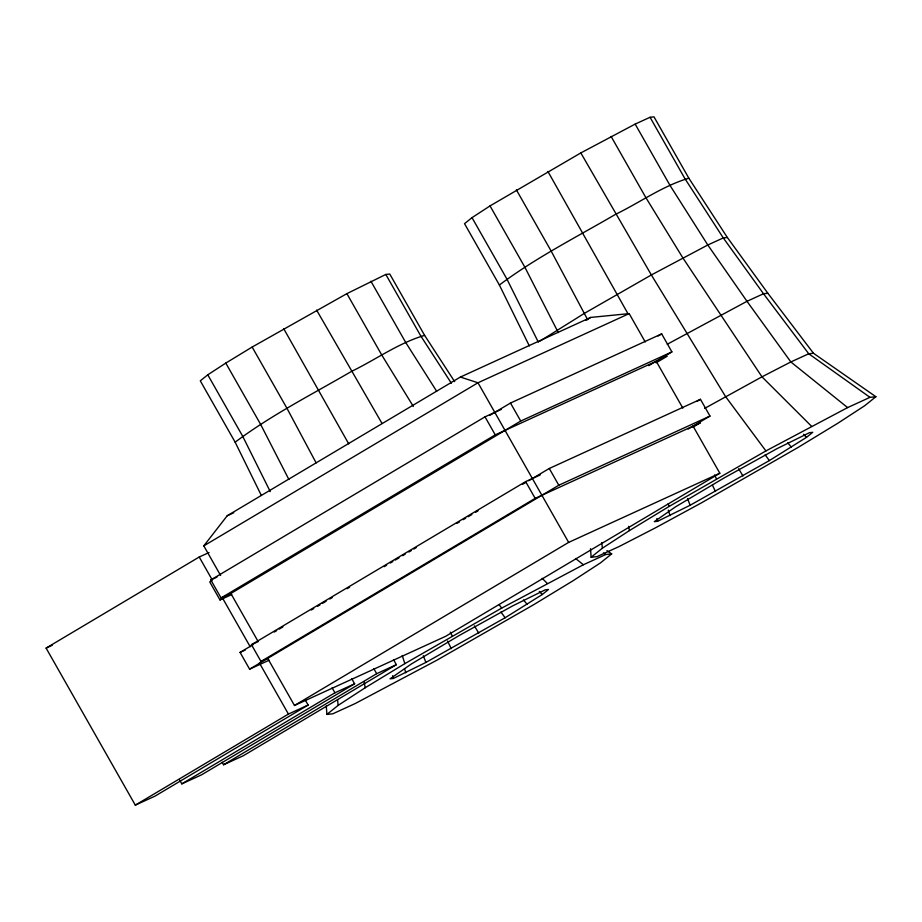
<?xml version="1.0" encoding="UTF-8"?>
<svg xmlns="http://www.w3.org/2000/svg" width="922" height="922" viewBox="0 0 922 922"><rect width="100%" height="100%" fill="white"/><g stroke="black" fill="none" stroke-linecap="round" stroke-linejoin="round"><path stroke-width="1.38" d="M220.612 575.455L203.797 545.87L227.238 515.732L460.378 377.063L590.748 317.422L629.161 313.618L645.262 341.981M454.65 381.616L424.616 335.377L389.764 274.03L385.822 274.445L346.891 293.645L252.155 347.041L225.798 363.084L207.784 374.816L200.293 380.832L235.145 442.18L261.341 495.448M590.518 548.694L591.117 557.257L597.03 556.634L619.411 546.389L655.554 527.787L701.1 503.043L797.945 447.516L837.568 423.405L864.64 405.772L875.9 396.725L813.481 353.264L767.876 293.288L727.354 237.484L688.849 178.211L653.998 116.864L650.056 117.278L635.166 124.09L580.825 152.925L490.031 205.917L472.018 217.65L464.527 223.666L499.378 285.013L529.32 345.888M235.145 442.18C271.471 414.946 312.304 394.282 351.443 371.439C375.75 359.661 398.673 342.961 424.616 335.377M499.378 285.013C535.705 257.78 576.538 237.115 615.677 214.273C639.983 202.494 662.906 185.795 688.849 178.211M326.284 705.86L326.884 714.423L338.132 705.376L365.216 687.743L404.839 663.633L501.683 608.105L583.372 564.76L605.742 554.514L611.666 553.892L606.953 550.607M542.24 594.529L548.498 589.492L545.202 589.85L512.644 605.892L459.79 635.166L411.373 663.967L390.052 678.822L393.337 678.465L425.895 662.422L505.129 617.752L542.24 594.529L539.324 591.44M591.117 557.257L602.377 548.21L629.449 530.576L669.072 506.466L765.917 450.927L847.606 407.593L869.988 397.347L875.9 396.725M611.666 553.892L600.406 562.939L573.334 580.572L533.711 604.682L436.867 660.21L355.177 703.555L332.796 713.801L326.884 714.423M806.473 437.362L812.731 432.326L809.435 432.683L776.877 448.726L724.024 477.999L675.607 506.8L654.286 521.656L657.57 521.299L690.129 505.256L769.363 460.585L806.473 437.362L803.558 434.262M539.508 341.405L584.433 313.33L651.358 274.952L707.808 244.998L723.274 237.922L727.354 237.484M203.797 545.87L477.988 382.78L629.161 313.618M585.816 320.36L590.748 317.422M305.286 700.075L308.121 705.053L155 796.135L135.315 805.137L46.1 648.097L199.221 557.015L209.064 552.52M693.067 426.137L719.828 473.24L445.637 636.318L294.475 705.48L267.714 658.377L260.984 661.454L251.464 644.697L258.195 641.62L230.846 593.48L221.061 597.952L210.827 579.938L485.007 416.848L501.314 409.391M212.152 580.491L209.743 581.92L219.978 599.945L231.71 594.575M489.859 415.315L510.488 403.041L661.662 333.879L671.896 351.893L648.788 365.642M658.043 336.034L661.662 333.879M221.061 597.952L495.252 434.861L667.217 356.203L656.095 362.807M219.978 599.945L520.734 421.054L671.896 351.893M251.464 644.697L525.655 481.607L540.2 474.957M269.143 660.21L249.597 669.153L240.077 652.396L253.366 644.49M274.249 632.066L276.715 630.602M279.193 629.127L282.893 626.925M311.302 610.03L313.768 608.555M317.479 606.353L319.946 604.89M322.412 603.414L326.123 601.213M329.822 599.012L332.3 597.537M347.121 588.72L349.588 587.256M384.174 566.684L386.641 565.221M390.352 563.008L392.818 561.544M395.284 560.069L398.995 557.868M402.695 555.666L405.161 554.203M408.872 551.99L411.339 550.526M413.817 549.051L416.283 547.587M457.035 523.339L459.513 521.875M463.213 519.674L465.691 518.199M468.157 516.735L471.857 514.522M475.568 512.321L478.034 510.857M522.497 484.407L526.208 482.206M528.675 480.731L549.282 468.48L700.455 399.318L709.975 416.076L688.135 429.076M696.836 401.473L700.455 399.318M260.984 661.454L535.175 498.364L700.409 422.772L692.998 427.186M249.597 669.153L558.801 485.237L709.975 416.076M294.475 705.48L568.655 542.39L719.828 473.24M135.315 805.137L288.436 714.066L308.121 705.053M179.686 780.127L181.807 783.873L334.928 692.791L354.613 683.79L351.789 678.799M354.613 683.79L201.503 774.86L181.807 783.873M222.144 762.275L223.562 764.764L376.683 673.694L396.368 664.681L393.544 659.703M396.368 664.681L243.258 755.763L223.562 764.764M667.251 344.263L746.993 301.31L763.508 293.749L767.876 293.288M704.581 408.434L761.975 376.833L790.857 361.954L808.744 353.771L813.481 353.264M227.238 515.732L233.762 512.747M46.1 648.097L52.254 645.285M210.827 579.938L216.935 577.137M240.077 652.396L245.298 650.01M460.378 377.063L477.988 382.78L568.655 542.39M869.988 397.347L808.744 353.771L763.508 293.749L723.274 237.922L684.908 178.626L650.056 117.278M603.437 552.877L605.742 554.514M847.606 407.593L790.857 361.954L746.993 301.31L707.808 244.998L670.017 185.437L635.166 124.09M575.582 558.49L583.372 564.76M811.464 426.195L761.975 376.833L682.833 257.86L645.976 197.815L611.125 136.479M542.182 578.325L547.23 583.361M787.699 442.802L791.41 447.182M523.466 599.968L527.177 604.348M765.917 450.927L725.579 396.598L651.358 274.952L580.825 152.925M499.113 604.636L501.683 608.105M765.168 454.846L769.363 460.585M500.934 612.012L505.129 617.752M451.365 383.229L420.674 335.792L385.822 274.445M436.636 391.228L405.784 342.604L370.932 281.256M413.333 406.441L381.743 354.982L346.891 293.645M738.614 468.71L742.994 475.983M474.381 625.877L478.76 633.149M382.031 423.452L316.592 310.092M656.199 361.24L682.845 408.135M547.922 171.48L628.193 314.091M516.389 189.874L551.241 251.222L587.637 319.68M490.031 205.917L524.883 267.253L558.259 332.565M472.018 217.65L506.87 278.997L538.344 342.177M549.282 468.48L558.801 485.237M510.488 403.041L520.734 421.054M525.655 481.607L535.175 498.364M485.007 416.848L495.252 434.861M283.688 328.647L348.735 443.862M252.155 347.041L287.007 408.388L316.131 462.89M225.798 363.084L260.649 424.42L288.874 479.463M207.784 374.816L242.636 436.164L270.25 491.599M373.848 668.704L376.683 673.694M332.093 687.812L334.928 692.791M199.221 557.015L211.968 579.454M222.582 598.148L250.196 646.76M259.405 662.964L288.436 714.066M714.527 474.98L716.463 478.806M450.293 632.146L452.229 635.973M712.395 485.11L715.472 491.484M447.539 641.009L451.238 648.65M687.57 498.595L690.129 505.256M423.336 655.761L425.895 662.422M668.196 503.735L669.072 506.466M402.223 655.45L404.839 663.633M668.3 510.108L670.029 515.605M404.504 668.646L405.795 672.772M656.833 518.567L657.57 521.299M392.599 675.734L393.337 678.465M628.666 526.347L629.449 530.576M364.178 682.107L365.216 687.743M601.789 542.528L602.377 548.21M337.556 699.694L338.132 705.376"/></g></svg>
